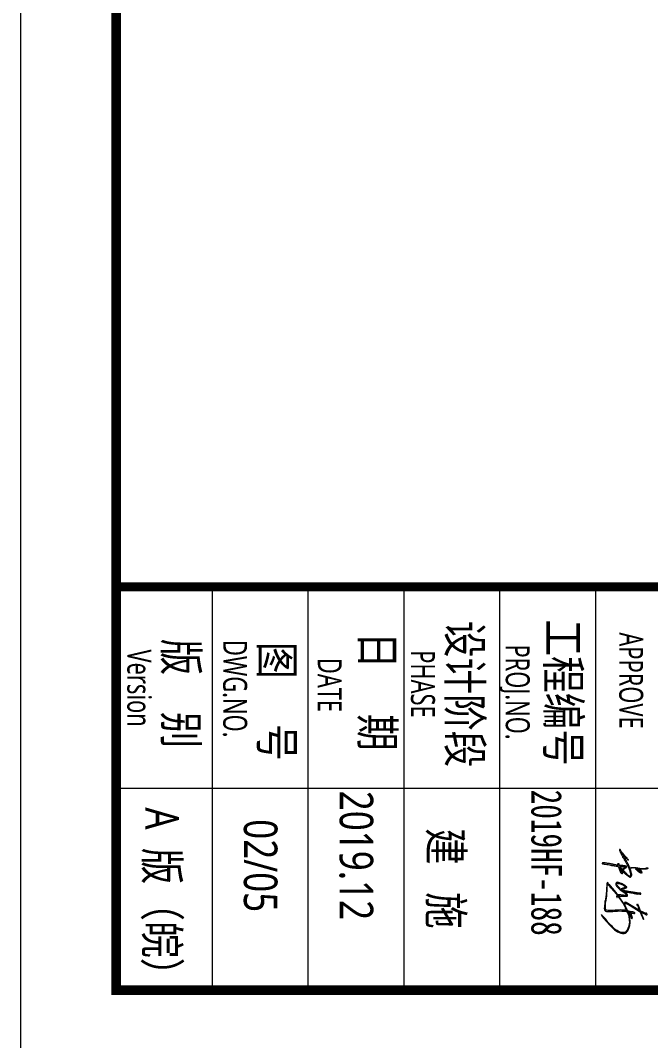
# Model space of a CAD drawing. Header units: inches. Extents: x -3733042 to -3643265, y 623859 to 997713.
# Drawn here: x -3732365 to -3722502, y 790525 to 806491 of the extents above; entities that cross this region are included whole.
import ezdxf
from ezdxf.enums import TextEntityAlignment as Align

# ---------------------------------------------------------------- set-up
doc = ezdxf.new("R2010")
doc.units = ezdxf.units.IN
doc.header["$LTSCALE"] = 1000
doc.header["$MEASUREMENT"] = 0
doc.linetypes.add('LENGSHUI', pattern=[22, 20, -1, 0, -1])
doc.layers.get('0').update_dxf_attribs({"lineweight": 18})
for name, color, linetype, lineweight in [('0-TK', 4, 'Continuous', 18), ('00签名', 7, 'LENGSHUI', 18), ('PUB_TITLE', 153, 'Continuous', 18), ('图签文字', 4, 'Continuous', 18)]:
    doc.layers.add(name, color=color, linetype=linetype, lineweight=lineweight)
doc.styles.add('-黑体', font='msyh.ttf', dxfattribs={"width": 0.7})
doc.styles.add('建筑图签-黑', font='simhei.ttf', dxfattribs={"width": 0.7})

msp = doc.modelspace()

# ---------------------------------------------------------------- hatches: boundary and pattern name
at = {"layer": '00签名', "linetype": 'Continuous'}
for points in [[(-3722873, 793371.2), (-3722870, 793373.6), (-3722868.8, 793381.3), (-3722870, 793384.9), (-3722874.8, 793386.1), (-3722881.4, 793390.9), (-3722886.8, 793393.9), (-3722891.6, 793401.7), (-3722895.2, 793406.5), (-3722900.6, 793413.1), (-3722906, 793417.9), (-3722909, 793421.5), (-3722913.8, 793427.5), (-3722917.3, 793431.7), (-3722924.5, 793440.1), (-3722922, 793438), (-3722928.7, 793444), (-3722933.4, 793450.7), (-3722938.1, 793456.1), (-3722942.2, 793458.8), (-3722945.5, 793463.5), (-3722951.6, 793468.9), (-3722954.3, 793472.3), (-3722957.7, 793477.7), (-3722961.7, 793484.4), (-3722965.7, 793495.9), (-3722968.4, 793502.6), (-3722971.1, 793506.7), (-3722975.2, 793511.4), (-3722977.8, 793513.4), (-3722981.9, 793514.7), (-3722986.6, 793514.7), (-3722990, 793508.7), (-3722986.6, 793498.6), (-3722981.2, 793491.8), (-3722978.5, 793481.7), (-3722974.5, 793464.9), (-3722968.4, 793459.5), (-3722963.7, 793450.7), (-3722960.3, 793441.3), (-3722954.3, 793428.5), (-3722948.2, 793417.7), (-3722942.2, 793396.2), (-3722933.4, 793387.4), (-3722923.3, 793374.6), (-3722913.9, 793353.8), (-3722907.8, 793345.7), (-3722901.1, 793334.9), (-3722890.3, 793315.4), (-3722885.6, 793304.6), (-3722876.2, 793287.1), (-3722866.1, 793267.5), (-3722860.7, 793256.8), (-3722856, 793249.4), (-3722852, 793241.3), (-3722843.9, 793225.8), (-3722835.8, 793204.9), (-3722829.1, 793180.7), (-3722825.1, 793169.9), (-3722821.7, 793157.1), (-3722820.3, 793149.7), (-3722817.6, 793140.2), (-3722816.3, 793131.5), (-3722816.3, 793120.7), (-3722816.3, 793105.9), (-3722817.6, 793098.5), (-3722824.4, 793097.1), (-3722832.5, 793099.8), (-3722840.5, 793103.9), (-3722848.6, 793109.3), (-3722857.4, 793116), (-3722862.7, 793120.7), (-3722868.8, 793126.8), (-3722874.2, 793134.2), (-3722880.2, 793139.6), (-3722889, 793149.7), (-3722892.4, 793153), (-3722898.4, 793158.4), (-3722902.5, 793162.5), (-3722907.2, 793167.9), (-3722914.6, 793176.6), (-3722921.3, 793182.7), (-3722929.4, 793188.7), (-3722926.8, 793198.8), (-3722923.1, 793202.2), (-3722919.5, 793206.5), (-3722913.5, 793212.1), (-3722906.2, 793219.4), (-3722901.2, 793225.7), (-3722895.2, 793231.7), (-3722888.3, 793230.4), (-3722880, 793231.7), (-3722879.6, 793239), (-3722879.6, 793247.3), (-3722881, 793253.6), (-3722887, 793256.6), (-3722890.3, 793257), (-3722897.9, 793258.6), (-3722907.2, 793260.3), (-3722911.8, 793261.3), (-3722917.2, 793261.9), (-3722923.1, 793261.9), (-3722929.4, 793261.9), (-3722935.7, 793263.3), (-3722943.7, 793263.9), (-3722949.4, 793263.6), (-3722955.3, 793263.6), (-3722961.3, 793263.9), (-3722969.9, 793265.6), (-3722976.9, 793266.6), (-3722994, 793267.3), (-3722996.9, 793269.1), (-3722996.9, 793273.3), (-3722996.9, 793281.6), (-3722995.1, 793286.4), (-3722995.1, 793288.8), (-3722999.3, 793290.6), (-3723004.1, 793290.6), (-3723009.5, 793289.4), (-3723014.8, 793288.8), (-3723018.4, 793284.6), (-3723019.6, 793278.6), (-3723020.2, 793275.1), (-3723016.6, 793267.9), (-3723035.6, 793271.9), (-3723043.2, 793274.3), (-3723050.7, 793274.3), (-3723059.6, 793278), (-3723070.9, 793279), (-3723077.5, 793279.9), (-3723087.3, 793283.2), (-3723093.5, 793285.1), (-3723101.9, 793286.5), (-3723111.4, 793286.8), (-3723120.9, 793289.8), (-3723131.6, 793291.5), (-3723145.8, 793294.5), (-3723153.5, 793297.5), (-3723164.2, 793298.1), (-3723174.2, 793298.1), (-3723184.9, 793299.8), (-3723192, 793302.2), (-3723199.7, 793303.4), (-3723212.2, 793304.6), (-3723226.4, 793306.4), (-3723233.5, 793307), (-3723243, 793307.5), (-3723251.9, 793308.1), (-3723255.5, 793308.1), (-3723256.6, 793304), (-3723257.8, 793299.8), (-3723257.8, 793296.9), (-3723257.2, 793291.5), (-3723253.1, 793289.2), (-3723250.1, 793290.3), (-3723244.2, 793290.3), (-3723235.9, 793289.2), (-3723227.6, 793286.8), (-3723218.1, 793288.6), (-3723208.6, 793286.2), (-3723186.7, 793283.2), (-3723176, 793283.2), (-3723165.9, 793279.7), (-3723146.4, 793276.7), (-3723132.2, 793270.8), (-3723124.4, 793269.6), (-3723116.1, 793267.2), (-3723106.1, 793266), (-3723097.2, 793264.8), (-3723082.4, 793263.1), (-3723071.1, 793261.9), (-3723063.4, 793261.9), (-3723038.5, 793256.5), (-3723026, 793255.9), (-3723017.1, 793253.6), (-3723013.6, 793251.2), (-3723007.7, 793245.9), (-3723005.3, 793239.3), (-3723000.5, 793225.1), (-3722996.4, 793215), (-3722989.3, 793197.2), (-3722983.4, 793182.4), (-3722977.4, 793171.1), (-3722972.1, 793158.1), (-3722966.8, 793149.2), (-3722961.4, 793145), (-3722953.7, 793138.5), (-3722949, 793138.5), (-3722942.4, 793142.6), (-3722937.7, 793148.6), (-3722935.3, 793151.5), (-3722933, 793159.8), (-3722933, 793164.6), (-3722933, 793169.3), (-3722935.3, 793177.6), (-3722940.7, 793183), (-3722943, 793184.8), (-3722944.8, 793185.9), (-3722947.8, 793181.8), (-3722949.6, 793177.6), (-3722951.3, 793174.1), (-3722951.3, 793167.6), (-3722949, 793164), (-3722949, 793162.2), (-3722950.2, 793160.4), (-3722951.9, 793159.8), (-3722954.9, 793165.8), (-3722956.7, 793168.7), (-3722958.5, 793172.3), (-3722961.4, 793178.8), (-3722965, 793185.9), (-3722966.2, 793189.5), (-3722968.5, 793195.4), (-3722970.9, 793200.8), (-3722972.7, 793205.5), (-3722978.6, 793213.2), (-3722982.2, 793218.6), (-3722984.5, 793222.1), (-3722986.9, 793226.9), (-3722989.3, 793231.6), (-3722990.5, 793235.2), (-3722992.2, 793239.3), (-3722989.7, 793237.5), (-3722986.6, 793233.2), (-3722982.9, 793228.9), (-3722981, 793226.4), (-3722972.5, 793214.3), (-3722967.8, 793209), (-3722963.6, 793202.7), (-3722958.8, 793196.9), (-3722952.5, 793189.6), (-3722947.8, 793187.5), (-3722940.5, 793193.8), (-3722937.3, 793198.5), (-3722933.6, 793204.3), (-3722930, 793210.6), (-3722924.2, 793216.4), (-3722919.5, 793221.1), (-3722914.2, 793226.4), (-3722909, 793232.1), (-3722905.3, 793235.8), (-3722899, 793241.1), (-3722899, 793243.2), (-3722905.3, 793243.2), (-3722912.1, 793244.2), (-3722920, 793245.3), (-3722925.2, 793246.3), (-3722934.2, 793246.8), (-3722943.1, 793246.8), (-3722950.4, 793247.4), (-3722959.4, 793248.9), (-3722966.2, 793249.5), (-3722973.5, 793251), (-3722977.7, 793252.1), (-3722979.8, 793252.6), (-3722984, 793250), (-3722986.7, 793249.5), (-3722988.8, 793250), (-3722981.4, 793245.3), (-3722969.9, 793235.3), (-3722964.6, 793230), (-3722963.6, 793221.1), (-3722954.6, 793209.5), (-3722949.9, 793205.9), (-3722945.7, 793201.7), (-3722941, 793198.5), (-3722938.9, 793196.9), (-3722948.3, 793185.9), (-3722930.5, 793168.6), (-3722902.5, 793132.9), (-3722892.9, 793127.7), (-3722885.4, 793123.3), (-3722875.8, 793116.6), (-3722865.3, 793106.9), (-3722854.2, 793096.5), (-3722843.8, 793091.3), (-3722834.9, 793086.8), (-3722828.2, 793085.3), (-3722815.5, 793083.8), (-3722809.6, 793086.1), (-3722805.9, 793092.8), (-3722800.7, 793103.2), (-3722798.4, 793106.2), (-3722796.9, 793113.6), (-3722796.9, 793129.2), (-3722798.4, 793139.6), (-3722800.7, 793147.1), (-3722808.1, 793167.2), (-3722809.6, 793176.1), (-3722812.6, 793190.2), (-3722816.3, 793199.2), (-3722820.7, 793213.3), (-3722825.9, 793230.4), (-3722828.9, 793237.1), (-3722832.6, 793243.1), (-3722838.6, 793253.5), (-3722844.5, 793267.6), (-3722846.8, 793273.6), (-3722849, 793281), (-3722851.2, 793287), (-3722857.9, 793295.9), (-3722863.1, 793304.8), (-3722867.6, 793312.3), (-3722872, 793320.4), (-3722877.2, 793329.4), (-3722881, 793338.3), (-3722891.4, 793351.7), (-3722894.3, 793358.4), (-3722897.3, 793365.8), (-3722904, 793382.9), (-3722912.2, 793391.9), (-3722915.9, 793398.6), (-3722920.4, 793405.3), (-3722922.6, 793409), (-3722928.5, 793419.4), (-3722932.3, 793427.6), (-3722938.2, 793436.5), (-3722944.2, 793444.7), (-3722947.1, 793450.6), (-3722953.1, 793460.3), (-3722957.5, 793467.8), (-3722933, 793435.8), (-3722918.9, 793420.1), (-3722913.7, 793413.4), (-3722907.7, 793405.3)], [(-3722859, 793362.2), (-3722855.9, 793362.2), (-3722852.9, 793362.4), (-3722850.7, 793359.6), (-3722849.1, 793356.1), (-3722849.1, 793353.5), (-3722851.9, 793350.4), (-3722854, 793349.5), (-3722856.9, 793349.5), (-3722859.9, 793350.9), (-3722860.9, 793354.6), (-3722860.9, 793357.2), (-3722862.5, 793360.5)], [(-3723271.7, 792483.2), (-3723239.9, 792441.8), (-3723142.2, 792331.8), (-3723066.9, 792260.7), (-3723041, 792242.8), (-3723021.9, 792228.7), (-3723005.6, 792220.3), (-3722968, 792206.2), (-3722941, 792201.2), (-3722915.8, 792200), (-3722901.2, 792204), (-3722878, 792221.1), (-3722866.5, 792231.5), (-3722860.1, 792242), (-3722853.1, 792253.9), (-3722845.6, 792266.4), (-3722840.2, 792281.3), (-3722837.7, 792293.8), (-3722832.7, 792310.2), (-3722829.2, 792324.1), (-3722826.2, 792346.5), (-3722824.2, 792363.9), (-3722824.2, 792392.3), (-3722827.7, 792430.1), (-3722829.2, 792457.5), (-3722834.2, 792466.5), (-3722837.2, 792482.9), (-3722846.6, 792503.8), (-3722849.1, 792517.2), (-3722834.2, 792495.8), (-3722821.8, 792469.4), (-3722811.3, 792460), (-3722807.8, 792453.5), (-3722804.4, 792441.1), (-3722799.9, 792434.1), (-3722795.4, 792432.1), (-3722788.9, 792439.6), (-3722784.5, 792446.5), (-3722788.9, 792462.5), (-3722792.9, 792470.9), (-3722797.9, 792476.4), (-3722800.4, 792487.9), (-3722801.9, 792500.8), (-3722801.9, 792519.2), (-3722797.3, 792523.9), (-3722788.5, 792518.2), (-3722773.5, 792517), (-3722762.2, 792513.8), (-3722754.7, 792513.2), (-3722749.7, 792519.5), (-3722747.8, 792524.5), (-3722754, 792529.5), (-3722764.1, 792534.6), (-3722771.6, 792537.1), (-3722781.6, 792538.3), (-3722796.1, 792540.2), (-3722804.9, 792540.2), (-3722814.9, 792540.8), (-3722823, 792543.3), (-3722831.8, 792546.5), (-3722840.6, 792548.4), (-3722849.4, 792550.9), (-3722863.2, 792554.6), (-3722872.6, 792554.6), (-3722881.4, 792557.8), (-3722891.4, 792560.9), (-3722904, 792564.7), (-3722949.9, 792566.6), (-3722975.8, 792568.9), (-3723000.6, 792567.8), (-3723024.2, 792567.8), (-3723055.8, 792564.4), (-3723081.7, 792563.3), (-3723101.9, 792561), (-3723127.9, 792561), (-3723166.2, 792562.1), (-3723186.4, 792564.4), (-3723201.1, 792565.6), (-3723205.6, 792572.2), (-3723209.5, 792580), (-3723210, 792589.5), (-3723210, 792608.9), (-3723209.5, 792627.8), (-3723209.5, 792650.1), (-3723206.1, 792674), (-3723203.4, 792695.6), (-3723187.8, 792784), (-3723187.8, 792807.1), (-3723186.4, 792833.1), (-3723183.6, 792867.4), (-3723182.2, 792901.8), (-3723180.1, 792938.2), (-3723175.9, 792960), (-3723174.5, 792974), (-3723151.4, 792952.9), (-3723133.2, 792927), (-3723109.4, 792903.9), (-3723090.5, 792880.7), (-3723026.8, 792804.2), (-3723003.3, 792767.5), (-3722959.7, 792708.2), (-3722923.2, 792652.4), (-3722915.5, 792639.3), (-3722905.7, 792623.7), (-3722900.9, 792603.2), (-3722888.7, 792576), (-3722879.5, 792564.8), (-3722875.6, 792558.9), (-3722873.5, 792554.6), (-3722862.7, 792554.6), (-3722849.8, 792532.6), (-3722839.9, 792520.1), (-3722825.3, 792495.5), (-3722816.6, 792481.3), (-3722811.5, 792475.3), (-3722808.9, 792471.4), (-3722808, 792478.7), (-3722810.6, 792486.5), (-3722811, 792495.1), (-3722808.5, 792511.9), (-3722808.5, 792521.4), (-3722817.9, 792525.3), (-3722830, 792527.4), (-3722838.6, 792530.5), (-3722848.1, 792534.3), (-3722852.8, 792537.4), (-3722863.6, 792561.9), (-3722867.5, 792568.8), (-3722870.9, 792577), (-3722875.2, 792585.6), (-3722882.1, 792601.2), (-3722889.5, 792615.4), (-3722895.1, 792626.6), (-3722898.9, 792638.3), (-3722902.4, 792646.9), (-3722903.3, 792658.1), (-3722901.5, 792667.6), (-3722898.9, 792676.2), (-3722896.4, 792676.6), (-3722876.1, 792667.6), (-3722805.9, 792626.8), (-3722682.4, 792552.9), (-3722675.8, 792545), (-3722672.4, 792538.3), (-3722666.2, 792533.9), (-3722659.9, 792520), (-3722652.2, 792498.8), (-3722631, 792454), (-3722624.3, 792438.1), (-3722618.1, 792428), (-3722611.3, 792421.7), (-3722606.5, 792426), (-3722607.5, 792429.4), (-3722610.8, 792432.8), (-3722615.2, 792438.6), (-3722619.5, 792453.5), (-3722625.3, 792464.1), (-3722631, 792475.2), (-3722634.9, 792486.2), (-3722639.7, 792501.2), (-3722642.6, 792509.4), (-3722646.4, 792520.9), (-3722649.3, 792530.6), (-3722650.8, 792536.3), (-3722651.3, 792540.2), (-3722617.1, 792519), (-3722597.8, 792510.3), (-3722584.8, 792503.6), (-3722581, 792498.3), (-3722571.9, 792494.9), (-3722562.2, 792494.9), (-3722557.7, 792498), (-3722559.2, 792518.3), (-3722565.8, 792517.4), (-3722570, 792515), (-3722574.3, 792514.1), (-3722579.5, 792515.5), (-3722583.8, 792517.4), (-3722588, 792518.8), (-3722631.1, 792539.6), (-3722641.9, 792546.3), (-3722653.8, 792551.5), (-3722660.4, 792555.2), (-3722691.1, 792640.4), (-3722695.9, 792648), (-3722697.8, 792652.8), (-3722706.3, 792656.1), (-3722712, 792660), (-3722715.3, 792656.4), (-3722717.7, 792653.4), (-3722719.3, 792648.7), (-3722717, 792645.4), (-3722711.7, 792646.4), (-3722707.7, 792644.1), (-3722673.8, 792561), (-3722883.4, 792685.7), (-3722895, 792689.2), (-3722900.2, 792688.5), (-3722904.3, 792688.5), (-3722908, 792688.1), (-3722910.6, 792684), (-3722912.8, 792678.8), (-3722913.5, 792672.1), (-3722914.3, 792663.6), (-3722914.6, 792658.8), (-3722916.9, 792657.7), (-3722936.7, 792691.3), (-3722971.2, 792745.5), (-3723043.3, 792844.8), (-3723091.2, 792904.7), (-3723135.5, 792954.5), (-3723142.1, 792963.7), (-3723151.3, 792970.4), (-3723158.9, 792977.9), (-3723167.2, 792990.4), (-3723173.1, 792997.1), (-3723179.7, 792994.6), (-3723183.9, 792992.1), (-3723185.6, 792981.2), (-3723188.1, 792952.8), (-3723190.6, 792909.3), (-3723192.3, 792872.5), (-3723194.8, 792848.3), (-3723196.5, 792829.9), (-3723199, 792806.5), (-3723200.6, 792783.1), (-3723204, 792770.5), (-3723208.2, 792751.3), (-3723209.8, 792728.7), (-3723215.7, 792701.9), (-3723219, 792666), (-3723224, 792637.6), (-3723225.7, 792608.3), (-3723229, 792590.7), (-3723224, 792572.3), (-3723214.8, 792556.4), (-3723205.6, 792551.4), (-3723190.6, 792547.2), (-3723173.9, 792547.2), (-3723140.5, 792546.4), (-3723112.1, 792546.4), (-3723095.3, 792547.2), (-3723073.6, 792550.6), (-3723053.6, 792551.4), (-3723032.7, 792551.4), (-3723020.1, 792551.4), (-3722982.5, 792554.8), (-3722949.9, 792552.3), (-3722902.3, 792550.6), (-3722884.8, 792545.6), (-3722871.4, 792543.1), (-3722858, 792520.5), (-3722849.7, 792488.7), (-3722843.8, 792469.5), (-3722840.5, 792449.4), (-3722838.8, 792430.2), (-3722835.5, 792402.6), (-3722834.6, 792377.5), (-3722836.3, 792354.1), (-3722841.3, 792325.6), (-3722843, 792312.3), (-3722851.3, 792295.5), (-3722857.2, 792277.1), (-3722864.7, 792264.6), (-3722878.1, 792241.2), (-3722891.4, 792228.7), (-3722899.8, 792220.3), (-3722909.8, 792217.8), (-3722924, 792215.3), (-3722939.9, 792215.3), (-3722949.9, 792215.3), (-3722965, 792217.8), (-3722978.4, 792222), (-3722992.6, 792227), (-3723011.8, 792236.2), (-3723026, 792247), (-3723061.1, 792271.2), (-3723094.1, 792299.7), (-3723106.1, 792313.3), (-3723119.6, 792323.8), (-3723142.1, 792349.3), (-3723154.1, 792362.8), (-3723166.2, 792373.3), (-3723184.2, 792392.8), (-3723202.2, 792424.4), (-3723256.2, 792478.4), (-3723271.7, 792500.8)], [(-3722652.3, 792830.5), (-3722655.3, 792833), (-3722659.8, 792833), (-3722665.4, 792832), (-3722669.9, 792831.5), (-3722675.9, 792831.5), (-3722680.4, 792831.5), (-3722686, 792831.5), (-3722694, 792832), (-3722702.6, 792833.5), (-3722708.6, 792834.5), (-3722713.1, 792835), (-3722719.1, 792836.5), (-3722725.2, 792837.5), (-3722734.2, 792839.6), (-3722741.8, 792841.6), (-3722748.3, 792843.1), (-3722755.3, 792844.1), (-3722762.9, 792844.1), (-3722769.4, 792844.1), (-3722775.9, 792845.6), (-3722783, 792847.1), (-3722791, 792848.6), (-3722795.5, 792849.1), (-3722801, 792850.1), (-3722809.1, 792851.1), (-3722815.6, 792853.6), (-3722820.6, 792854.1), (-3722827.2, 792854.6), (-3722832.7, 792855.6), (-3722846.8, 792858.6), (-3722854.9, 792860.4), (-3722861.2, 792860.4), (-3722869.4, 792861.3), (-3722879.3, 792863.1), (-3722890.1, 792864.9), (-3722901, 792870.3), (-3722912.7, 792870.3), (-3722922.6, 792871.2), (-3722932.5, 792873.9), (-3722942.5, 792878.4), (-3722948.8, 792878.4), (-3722953.3, 792882.1), (-3722946.1, 792885.7), (-3722938.9, 792889.3), (-3722928.9, 792893.8), (-3722917.2, 792900.1), (-3722907.3, 792903.7), (-3722894.6, 792910.1), (-3722882, 792918.2), (-3722875.7, 792921.8), (-3722873.9, 792924.5), (-3722876.6, 792929.9), (-3722882, 792936.2), (-3722888.3, 792943.5), (-3722898.2, 792950.7), (-3722908.2, 792957), (-3722916.3, 792961.5), (-3722927.1, 792967.8), (-3722934.3, 792972.4), (-3722944.3, 792976.9), (-3722956.9, 792982.3), (-3722967.7, 792985.9), (-3722978.6, 792990.4), (-3722988.5, 792994.9), (-3722994.8, 792995.8), (-3723003.8, 792999.4), (-3723011, 793001.3), (-3723017.4, 793001.3), (-3723027.3, 793004), (-3723036.3, 793000.4), (-3723040.8, 792990.4), (-3723046.2, 792986.8), (-3723047.1, 792976.9), (-3723047.1, 792968.7), (-3723046.2, 792961.5), (-3723043.5, 792952.5), (-3723034.5, 792939.9), (-3723022.8, 792929.9), (-3723002.9, 792909.2), (-3722981.3, 792891.1), (-3722969.5, 792878.4), (-3722944.3, 792859.5), (-3722930.7, 792853.2), (-3722919.9, 792845.9), (-3722900, 792831.5), (-3722887.4, 792817.9), (-3722878.4, 792808.9), (-3722874.8, 792797.2), (-3722879.3, 792796.3), (-3722890.1, 792796.3), (-3722901.9, 792796.3), (-3722915.4, 792798.1), (-3722928, 792799), (-3722940.7, 792800.8), (-3722955.1, 792801.7), (-3722966.8, 792804.4), (-3722975.8, 792804.4), (-3722987.6, 792804.4), (-3723002.9, 792805.3), (-3723012.8, 792805.3), (-3723017.4, 792805.3), (-3723021, 792804.4), (-3723027.3, 792797.2), (-3723030.9, 792792.7), (-3723033.6, 792784.5), (-3723035.4, 792778.2), (-3723035.4, 792776.4), (-3723035.4, 792774.6), (-3723031.8, 792778.2), (-3723031.8, 792774.6), (-3723031.8, 792768.3), (-3723030.9, 792764.7), (-3723024.6, 792764.7), (-3723024.6, 792771), (-3723024.6, 792776.4), (-3723021.9, 792782.7), (-3723012.8, 792786.3), (-3723005.6, 792788.2), (-3722998.4, 792788.2), (-3722989.4, 792788.2), (-3722981.3, 792787.2), (-3722965.9, 792787.2), (-3722956, 792787.2), (-3722948.8, 792787.2), (-3722924.4, 792784.5), (-3722913.6, 792784.5), (-3722889.2, 792783.6), (-3722881.1, 792783.6), (-3722868.5, 792786.3), (-3722863.1, 792788.2), (-3722862.1, 792792.7), (-3722862.1, 792796.3), (-3722862.1, 792802.6), (-3722863.1, 792808), (-3722866.7, 792813.4), (-3722870.3, 792817), (-3722872.1, 792819.8), (-3722880.2, 792827.9), (-3722883.8, 792830.6), (-3722886.5, 792832.4), (-3722893.7, 792837.8), (-3722901, 792844.1), (-3722902.8, 792844.1), (-3722909.1, 792848.7), (-3722915.4, 792853.2), (-3722919.9, 792856.8), (-3722923.5, 792859.5), (-3722928.9, 792864), (-3722934.3, 792867.6), (-3722944.3, 792870.3), (-3722950.6, 792873.9), (-3722961.4, 792882.1), (-3722966.8, 792888.4), (-3722971.3, 792894.7), (-3722976.8, 792901), (-3722984.9, 792911), (-3722990.3, 792915.5), (-3722999.3, 792925.4), (-3723013.7, 792941.7), (-3723021.9, 792949.8), (-3723025.5, 792957), (-3723030.9, 792966), (-3723033.6, 792970.6), (-3723034.5, 792976), (-3723034.5, 792979.6), (-3723029.1, 792982.3), (-3723025.5, 792985.9), (-3723021.9, 792987.7), (-3723018.3, 792988.6), (-3723012.8, 792987.7), (-3723011.9, 792984.1), (-3723002, 792985), (-3722995.7, 792985.9), (-3722989.4, 792985), (-3722983.1, 792981.4), (-3722977.7, 792978.7), (-3722968.6, 792976), (-3722960.5, 792971.5), (-3722954.2, 792968.7), (-3722947.9, 792966.9), (-3722938.9, 792961.5), (-3722928.9, 792957), (-3722921.7, 792952.5), (-3722920.8, 792948), (-3722910, 792945.3), (-3722901.9, 792941.7), (-3722896.4, 792935.3), (-3722891, 792926.3), (-3722891.9, 792921.8), (-3722896.4, 792920), (-3722903.7, 792920), (-3722910, 792919.1), (-3722917.2, 792916.4), (-3722922.6, 792912.8), (-3722927.1, 792909.2), (-3722934.3, 792909.2), (-3722940.7, 792907.3), (-3722944.3, 792904.6), (-3722948.8, 792902.8), (-3722955.1, 792900.1), (-3722962.3, 792899.2), (-3722963.2, 792894.7), (-3722963.2, 792892), (-3722964.7, 792886.4), (-3722961.4, 792882.1), (-3722951.3, 792874.7), (-3722944.3, 792870.3), (-3722940.5, 792869.3), (-3722934.3, 792868.1), (-3722928.9, 792864), (-3722923.5, 792859.5), (-3722918, 792862.8), (-3722912.3, 792860.7), (-3722910.9, 792860), (-3722896.9, 792856), (-3722890.7, 792853.2), (-3722884, 792852.6), (-3722877, 792850.6), (-3722871.6, 792850.1), (-3722862.1, 792848.6), (-3722852.7, 792846.1), (-3722846.8, 792845.9), (-3722837.5, 792843.7), (-3722831.9, 792841.6), (-3722822.2, 792841), (-3722808.9, 792840.1), (-3722795.5, 792837.6), (-3722787.6, 792835.2), (-3722777.1, 792831.1), (-3722760.7, 792828.1), (-3722746.2, 792827.4), (-3722737.5, 792826.8), (-3722730.6, 792823.7), (-3722718, 792821.8), (-3722704.9, 792818.7), (-3722684.8, 792819.3), (-3722670.4, 792817.4), (-3722658.5, 792817.4), (-3722652.9, 792817.4)]]:
    msp.add_hatch(color=256, dxfattribs=at).paths.add_polyline_path(points, flags=0)
h = msp.add_hatch(color=256, dxfattribs=at)
edge = h.paths.add_edge_path(flags=0)
edge.add_arc((-3722797.9, 793224.2), 12.6, 72.8312, 154.10055, ccw=False)
edge.add_line((-3722794.2, 793236.2), (-3722768.7, 793236.2))
edge.add_line((-3722768.7, 793236.2), (-3722751.9, 793235.9))
edge.add_line((-3722751.9, 793235.9), (-3722729.1, 793235.9))
edge.add_line((-3722729.1, 793235.9), (-3722671.6, 793226.1))
edge.add_line((-3722671.6, 793226.1), (-3722625.1, 793216.9))
edge.add_line((-3722625.1, 793216.9), (-3722569.7, 793216))
edge.add_line((-3722569.7, 793216), (-3722566.6, 793219.1))
edge.add_line((-3722566.6, 793219.1), (-3722572.9, 793221.5))
edge.add_line((-3722572.9, 793221.5), (-3722572.1, 793227))
edge.add_line((-3722572.1, 793227), (-3722546, 793226.2))
edge.add_arc((-3722557.2, 793222.9), 11.7, -85.46577, 16.73752, ccw=False)
edge.add_line((-3722556.3, 793211.2), (-3722571.3, 793208.9))
edge.add_line((-3722571.3, 793208.9), (-3722631.3, 793209.6))
edge.add_line((-3722631.3, 793209.6), (-3722644, 793209.6))
edge.add_line((-3722644, 793209.6), (-3722670.8, 793216))
edge.add_line((-3722670.8, 793216), (-3722700.8, 793223.1))
edge.add_line((-3722700.8, 793223.1), (-3722702.7, 793223.2))
edge.add_line((-3722702.7, 793223.2), (-3722703.3, 793216.5))
edge.add_line((-3722703.3, 793216.5), (-3722688.2, 793210.6))
edge.add_line((-3722688.2, 793210.6), (-3722674.7, 793205.5))
edge.add_line((-3722674.7, 793205.5), (-3722665.4, 793198.2))
edge.add_line((-3722665.4, 793198.2), (-3722646.9, 793173.4))
edge.add_line((-3722646.9, 793173.4), (-3722638.3, 793149))
edge.add_line((-3722638.3, 793149), (-3722642.6, 793140.4))
edge.add_line((-3722642.6, 793140.4), (-3722667, 793149.3))
edge.add_line((-3722667, 793149.3), (-3722692.2, 793168.7))
edge.add_line((-3722692.2, 793168.7), (-3722718.5, 793193.5))
edge.add_line((-3722718.5, 793193.5), (-3722739, 793210.2))
edge.add_arc((-3722730.9, 793208.5), 8.36, 82.35772, 168.29772, ccw=False)
edge.add_line((-3722729.7, 793216.8), (-3722694.9, 793184.6))
edge.add_line((-3722694.9, 793184.6), (-3722683.6, 793177.6))
edge.add_line((-3722683.6, 793177.6), (-3722675.5, 793173))
edge.add_line((-3722675.5, 793173), (-3722668.9, 793169.9))
edge.add_line((-3722668.9, 793169.9), (-3722662.7, 793164.8))
edge.add_line((-3722662.7, 793164.8), (-3722658.1, 793158.6))
edge.add_line((-3722658.1, 793158.6), (-3722656.1, 793153.5))
edge.add_line((-3722656.1, 793153.5), (-3722654.3, 793154.1))
edge.add_line((-3722654.3, 793154.1), (-3722653, 793155.5))
edge.add_line((-3722653, 793155.5), (-3722652.3, 793158.1))
edge.add_line((-3722652.3, 793158.1), (-3722652.6, 793161))
edge.add_line((-3722652.6, 793161), (-3722654.7, 793164.4))
edge.add_line((-3722654.7, 793164.4), (-3722656.8, 793165.2))
edge.add_line((-3722656.8, 793165.2), (-3722659.3, 793167.1))
edge.add_line((-3722659.3, 793167.1), (-3722659.5, 793169.9))
edge.add_line((-3722659.5, 793169.9), (-3722659.5, 793174.5))
edge.add_line((-3722659.5, 793174.5), (-3722660, 793175.8))
edge.add_line((-3722660, 793175.8), (-3722661.9, 793175.8))
edge.add_line((-3722661.9, 793175.8), (-3722663.7, 793175.6))
edge.add_line((-3722663.7, 793175.6), (-3722665.4, 793176.6))
edge.add_line((-3722665.4, 793176.6), (-3722665.4, 793179))
edge.add_line((-3722665.4, 793179), (-3722665.2, 793181.3))
edge.add_line((-3722665.2, 793181.3), (-3722666.7, 793183))
edge.add_line((-3722666.7, 793183), (-3722670.1, 793185.1))
edge.add_line((-3722670.1, 793185.1), (-3722670.9, 793186.1))
edge.add_line((-3722670.9, 793186.1), (-3722672.2, 793187.6))
edge.add_line((-3722672.2, 793187.6), (-3722675.2, 793189.5))
edge.add_line((-3722675.2, 793189.5), (-3722677, 793191.6))
edge.add_line((-3722677, 793191.6), (-3722679, 793193.5))
edge.add_line((-3722679, 793193.5), (-3722680.8, 793195))
edge.add_line((-3722680.8, 793195), (-3722683.6, 793198.8))
edge.add_line((-3722683.6, 793198.8), (-3722685.5, 793200.3))
edge.add_line((-3722685.5, 793200.3), (-3722690.1, 793202.8))
edge.add_line((-3722690.1, 793202.8), (-3722691.6, 793203.7))
edge.add_line((-3722691.6, 793203.7), (-3722696.3, 793206))
edge.add_line((-3722696.3, 793206), (-3722702, 793207.7))
edge.add_line((-3722702, 793207.7), (-3722704.9, 793208.7))
edge.add_line((-3722704.9, 793208.7), (-3722707.9, 793209.1))
edge.add_line((-3722707.9, 793209.1), (-3722709.3, 793209.8))
edge.add_line((-3722709.3, 793209.8), (-3722709.6, 793226.4))
edge.add_line((-3722709.6, 793226.4), (-3722717, 793225.4))
edge.add_line((-3722717, 793225.4), (-3722723.2, 793225.9))
edge.add_line((-3722723.2, 793225.9), (-3722730.2, 793226.5))
edge.add_line((-3722730.2, 793226.5), (-3722734, 793226.2))
edge.add_line((-3722734, 793226.2), (-3722738, 793228.1))
edge.add_line((-3722738, 793228.1), (-3722740.7, 793228.9))
edge.add_line((-3722740.7, 793228.9), (-3722746.1, 793227.6))
edge.add_line((-3722746.1, 793227.6), (-3722749.3, 793227.3))
edge.add_line((-3722749.3, 793227.3), (-3722752.5, 793226.8))
edge.add_line((-3722752.5, 793226.8), (-3722755.2, 793226.2))
edge.add_line((-3722755.2, 793226.2), (-3722760.1, 793225.4))
edge.add_line((-3722760.1, 793225.4), (-3722764.6, 793226.2))
edge.add_line((-3722764.6, 793226.2), (-3722767.3, 793227))
edge.add_line((-3722767.3, 793227), (-3722770.8, 793228.9))
edge.add_line((-3722770.8, 793228.9), (-3722775.4, 793228.9))
edge.add_line((-3722775.4, 793228.9), (-3722779.4, 793228.9))
edge.add_line((-3722779.4, 793228.9), (-3722784.3, 793228.1))
edge.add_line((-3722784.3, 793228.1), (-3722790.2, 793227.6))
edge.add_line((-3722790.2, 793227.6), (-3722796.1, 793225.9))
edge.add_line((-3722796.1, 793225.9), (-3722802, 793225.7))
edge.add_line((-3722802, 793225.7), (-3722806.9, 793224.3))
edge.add_line((-3722806.9, 793224.3), (-3722809, 793225.9))
edge.add_line((-3722809, 793225.9), (-3722809.2, 793229.7))

# ---------------------------------------------------------------- linework, layer by layer
at = {"layer": '0-TK'}
msp.add_lwpolyline([(-3730864.6, 797626.8, 144, 144, 0), (-3670864.6, 797626.8, 144, 144, 0)], format="xyseb", dxfattribs=at)
at = {"layer": '00签名', "linetype": 'Continuous'}
for points in [[(-3722873, 793371.2), (-3722870, 793373.6), (-3722868.8, 793381.3), (-3722870, 793384.9), (-3722874.8, 793386.1), (-3722881.4, 793390.9), (-3722886.8, 793393.9), (-3722891.6, 793401.7), (-3722895.2, 793406.5), (-3722900.6, 793413.1), (-3722906, 793417.9), (-3722909, 793421.5), (-3722913.8, 793427.5), (-3722917.3, 793431.7), (-3722924.5, 793440.1), (-3722922, 793438), (-3722928.7, 793444), (-3722933.4, 793450.7), (-3722938.1, 793456.1), (-3722942.2, 793458.8), (-3722945.5, 793463.5), (-3722951.6, 793468.9), (-3722954.3, 793472.3), (-3722957.7, 793477.7), (-3722961.7, 793484.4), (-3722965.7, 793495.9), (-3722968.4, 793502.6), (-3722971.1, 793506.7), (-3722975.2, 793511.4), (-3722977.8, 793513.4), (-3722981.9, 793514.7), (-3722986.6, 793514.7), (-3722990, 793508.7), (-3722986.6, 793498.6), (-3722981.2, 793491.8), (-3722978.5, 793481.7), (-3722974.5, 793464.9), (-3722968.4, 793459.5), (-3722963.7, 793450.7), (-3722960.3, 793441.3), (-3722954.3, 793428.5), (-3722948.2, 793417.7), (-3722942.2, 793396.2), (-3722933.4, 793387.4), (-3722923.3, 793374.6), (-3722913.9, 793353.8), (-3722907.8, 793345.7), (-3722901.1, 793334.9), (-3722890.3, 793315.4), (-3722885.6, 793304.6), (-3722876.2, 793287.1), (-3722866.1, 793267.5), (-3722860.7, 793256.8), (-3722856, 793249.4), (-3722852, 793241.3), (-3722843.9, 793225.8), (-3722835.8, 793204.9), (-3722829.1, 793180.7), (-3722825.1, 793169.9), (-3722821.7, 793157.1), (-3722820.3, 793149.7), (-3722817.6, 793140.2), (-3722816.3, 793131.5), (-3722816.3, 793120.7), (-3722816.3, 793105.9), (-3722817.6, 793098.5), (-3722824.4, 793097.1), (-3722832.5, 793099.8), (-3722840.5, 793103.9), (-3722848.6, 793109.3), (-3722857.4, 793116), (-3722862.7, 793120.7), (-3722868.8, 793126.8), (-3722874.2, 793134.2), (-3722880.2, 793139.6), (-3722889, 793149.7), (-3722892.4, 793153), (-3722898.4, 793158.4), (-3722902.5, 793162.5), (-3722907.2, 793167.9), (-3722914.6, 793176.6), (-3722921.3, 793182.7), (-3722929.4, 793188.7), (-3722926.8, 793198.8), (-3722923.1, 793202.2), (-3722919.5, 793206.5), (-3722913.5, 793212.1), (-3722906.2, 793219.4), (-3722901.2, 793225.7), (-3722895.2, 793231.7), (-3722888.3, 793230.4), (-3722880, 793231.7), (-3722879.6, 793239), (-3722879.6, 793247.3), (-3722881, 793253.6), (-3722887, 793256.6), (-3722890.3, 793257), (-3722897.9, 793258.6), (-3722907.2, 793260.3), (-3722911.8, 793261.3), (-3722917.2, 793261.9), (-3722923.1, 793261.9), (-3722929.4, 793261.9), (-3722935.7, 793263.3), (-3722943.7, 793263.9), (-3722949.4, 793263.6), (-3722955.3, 793263.6), (-3722961.3, 793263.9), (-3722969.9, 793265.6), (-3722976.9, 793266.6), (-3722994, 793267.3), (-3722996.9, 793269.1), (-3722996.9, 793273.3), (-3722996.9, 793281.6), (-3722995.1, 793286.4), (-3722995.1, 793288.8), (-3722999.3, 793290.6), (-3723004.1, 793290.6), (-3723009.5, 793289.4), (-3723014.8, 793288.8), (-3723018.4, 793284.6), (-3723019.6, 793278.6), (-3723020.2, 793275.1), (-3723016.6, 793267.9), (-3723035.6, 793271.9), (-3723043.2, 793274.3), (-3723050.7, 793274.3), (-3723059.6, 793278), (-3723070.9, 793279), (-3723077.5, 793279.9), (-3723087.3, 793283.2), (-3723093.5, 793285.1), (-3723101.9, 793286.5), (-3723111.4, 793286.8), (-3723120.9, 793289.8), (-3723131.6, 793291.5), (-3723145.8, 793294.5), (-3723153.5, 793297.5), (-3723164.2, 793298.1), (-3723174.2, 793298.1), (-3723184.9, 793299.8), (-3723192, 793302.2), (-3723199.7, 793303.4), (-3723212.2, 793304.6), (-3723226.4, 793306.4), (-3723233.5, 793307), (-3723243, 793307.5), (-3723251.9, 793308.1), (-3723255.5, 793308.1), (-3723256.6, 793304), (-3723257.8, 793299.8), (-3723257.8, 793296.9), (-3723257.2, 793291.5), (-3723253.1, 793289.2), (-3723250.1, 793290.3), (-3723244.2, 793290.3), (-3723235.9, 793289.2), (-3723227.6, 793286.8), (-3723218.1, 793288.6), (-3723208.6, 793286.2), (-3723186.7, 793283.2), (-3723176, 793283.2), (-3723165.9, 793279.7), (-3723146.4, 793276.7), (-3723132.2, 793270.8), (-3723124.4, 793269.6), (-3723116.1, 793267.2), (-3723106.1, 793266), (-3723097.2, 793264.8), (-3723082.4, 793263.1), (-3723071.1, 793261.9), (-3723063.4, 793261.9), (-3723038.5, 793256.5), (-3723026, 793255.9), (-3723017.1, 793253.6), (-3723013.6, 793251.2), (-3723007.7, 793245.9), (-3723005.3, 793239.3), (-3723000.5, 793225.1), (-3722996.4, 793215), (-3722989.3, 793197.2), (-3722983.4, 793182.4), (-3722977.4, 793171.1), (-3722972.1, 793158.1), (-3722966.8, 793149.2), (-3722961.4, 793145), (-3722953.7, 793138.5), (-3722949, 793138.5), (-3722942.4, 793142.6), (-3722937.7, 793148.6), (-3722935.3, 793151.5), (-3722933, 793159.8), (-3722933, 793164.6), (-3722933, 793169.3), (-3722935.3, 793177.6), (-3722940.7, 793183), (-3722943, 793184.8), (-3722944.8, 793185.9), (-3722947.8, 793181.8), (-3722949.6, 793177.6), (-3722951.3, 793174.1), (-3722951.3, 793167.6), (-3722949, 793164), (-3722949, 793162.2), (-3722950.2, 793160.4), (-3722951.9, 793159.8), (-3722954.9, 793165.8), (-3722956.7, 793168.7), (-3722958.5, 793172.3), (-3722961.4, 793178.8), (-3722965, 793185.9), (-3722966.2, 793189.5), (-3722968.5, 793195.4), (-3722970.9, 793200.8), (-3722972.7, 793205.5), (-3722978.6, 793213.2), (-3722982.2, 793218.6), (-3722984.5, 793222.1), (-3722986.9, 793226.9), (-3722989.3, 793231.6), (-3722990.5, 793235.2), (-3722992.2, 793239.3), (-3722989.7, 793237.5), (-3722986.6, 793233.2), (-3722982.9, 793228.9), (-3722981, 793226.4), (-3722972.5, 793214.3), (-3722967.8, 793209), (-3722963.6, 793202.7), (-3722958.8, 793196.9), (-3722952.5, 793189.6), (-3722947.8, 793187.5), (-3722940.5, 793193.8), (-3722937.3, 793198.5), (-3722933.6, 793204.3), (-3722930, 793210.6), (-3722924.2, 793216.4), (-3722919.5, 793221.1), (-3722914.2, 793226.4), (-3722909, 793232.1), (-3722905.3, 793235.8), (-3722899, 793241.1), (-3722899, 793243.2), (-3722905.3, 793243.2), (-3722912.1, 793244.2), (-3722920, 793245.3), (-3722925.2, 793246.3), (-3722934.2, 793246.8), (-3722943.1, 793246.8), (-3722950.4, 793247.4), (-3722959.4, 793248.9), (-3722966.2, 793249.5), (-3722973.5, 793251), (-3722977.7, 793252.1), (-3722979.8, 793252.6), (-3722984, 793250), (-3722986.7, 793249.5), (-3722988.8, 793250), (-3722981.4, 793245.3), (-3722969.9, 793235.3), (-3722964.6, 793230), (-3722963.6, 793221.1), (-3722954.6, 793209.5), (-3722949.9, 793205.9), (-3722945.7, 793201.7), (-3722941, 793198.5), (-3722938.9, 793196.9), (-3722948.3, 793185.9), (-3722930.5, 793168.6), (-3722902.5, 793132.9), (-3722892.9, 793127.7), (-3722885.4, 793123.3), (-3722875.8, 793116.6), (-3722865.3, 793106.9), (-3722854.2, 793096.5), (-3722843.8, 793091.3), (-3722834.9, 793086.8), (-3722828.2, 793085.3), (-3722815.5, 793083.8), (-3722809.6, 793086.1), (-3722805.9, 793092.8), (-3722800.7, 793103.2), (-3722798.4, 793106.2), (-3722796.9, 793113.6), (-3722796.9, 793129.2), (-3722798.4, 793139.6), (-3722800.7, 793147.1), (-3722808.1, 793167.2), (-3722809.6, 793176.1), (-3722812.6, 793190.2), (-3722816.3, 793199.2), (-3722820.7, 793213.3), (-3722825.9, 793230.4), (-3722828.9, 793237.1), (-3722832.6, 793243.1), (-3722838.6, 793253.5), (-3722844.5, 793267.6), (-3722846.8, 793273.6), (-3722849, 793281), (-3722851.2, 793287), (-3722857.9, 793295.9), (-3722863.1, 793304.8), (-3722867.6, 793312.3), (-3722872, 793320.4), (-3722877.2, 793329.4), (-3722881, 793338.3), (-3722891.4, 793351.7), (-3722894.3, 793358.4), (-3722897.3, 793365.8), (-3722904, 793382.9), (-3722912.2, 793391.9), (-3722915.9, 793398.6), (-3722920.4, 793405.3), (-3722922.6, 793409), (-3722928.5, 793419.4), (-3722932.3, 793427.6), (-3722938.2, 793436.5), (-3722944.2, 793444.7), (-3722947.1, 793450.6), (-3722953.1, 793460.3), (-3722957.5, 793467.8), (-3722933, 793435.8), (-3722918.9, 793420.1), (-3722913.7, 793413.4), (-3722907.7, 793405.3)], [(-3722859, 793362.2), (-3722855.9, 793362.2), (-3722852.9, 793362.4), (-3722850.7, 793359.6), (-3722849.1, 793356.1), (-3722849.1, 793353.5), (-3722851.9, 793350.4), (-3722854, 793349.5), (-3722856.9, 793349.5), (-3722859.9, 793350.9), (-3722860.9, 793354.6), (-3722860.9, 793357.2), (-3722862.5, 793360.5)], [(-3722652.3, 792830.5), (-3722655.3, 792833), (-3722659.8, 792833), (-3722665.4, 792832), (-3722669.9, 792831.5), (-3722675.9, 792831.5), (-3722680.4, 792831.5), (-3722686, 792831.5), (-3722694, 792832), (-3722702.6, 792833.5), (-3722708.6, 792834.5), (-3722713.1, 792835), (-3722719.1, 792836.5), (-3722725.2, 792837.5), (-3722734.2, 792839.6), (-3722741.8, 792841.6), (-3722748.3, 792843.1), (-3722755.3, 792844.1), (-3722762.9, 792844.1), (-3722769.4, 792844.1), (-3722775.9, 792845.6), (-3722783, 792847.1), (-3722791, 792848.6), (-3722795.5, 792849.1), (-3722801, 792850.1), (-3722809.1, 792851.1), (-3722815.6, 792853.6), (-3722820.6, 792854.1), (-3722827.2, 792854.6), (-3722832.7, 792855.6), (-3722846.8, 792858.6), (-3722854.9, 792860.4), (-3722861.2, 792860.4), (-3722869.4, 792861.3), (-3722879.3, 792863.1), (-3722890.1, 792864.9), (-3722901, 792870.3), (-3722912.7, 792870.3), (-3722922.6, 792871.2), (-3722932.5, 792873.9), (-3722942.5, 792878.4), (-3722948.8, 792878.4), (-3722953.3, 792882.1), (-3722946.1, 792885.7), (-3722938.9, 792889.3), (-3722928.9, 792893.8), (-3722917.2, 792900.1), (-3722907.3, 792903.7), (-3722894.6, 792910.1), (-3722882, 792918.2), (-3722875.7, 792921.8), (-3722873.9, 792924.5), (-3722876.6, 792929.9), (-3722882, 792936.2), (-3722888.3, 792943.5), (-3722898.2, 792950.7), (-3722908.2, 792957), (-3722916.3, 792961.5), (-3722927.1, 792967.8), (-3722934.3, 792972.4), (-3722944.3, 792976.9), (-3722956.9, 792982.3), (-3722967.7, 792985.9), (-3722978.6, 792990.4), (-3722988.5, 792994.9), (-3722994.8, 792995.8), (-3723003.8, 792999.4), (-3723011, 793001.3), (-3723017.4, 793001.3), (-3723027.3, 793004), (-3723036.3, 793000.4), (-3723040.8, 792990.4), (-3723046.2, 792986.8), (-3723047.1, 792976.9), (-3723047.1, 792968.7), (-3723046.2, 792961.5), (-3723043.5, 792952.5), (-3723034.5, 792939.9), (-3723022.8, 792929.9), (-3723002.9, 792909.2), (-3722981.3, 792891.1), (-3722969.5, 792878.4), (-3722944.3, 792859.5), (-3722930.7, 792853.2), (-3722919.9, 792845.9), (-3722900, 792831.5), (-3722887.4, 792817.9), (-3722878.4, 792808.9), (-3722874.8, 792797.2), (-3722879.3, 792796.3), (-3722890.1, 792796.3), (-3722901.9, 792796.3), (-3722915.4, 792798.1), (-3722928, 792799), (-3722940.7, 792800.8), (-3722955.1, 792801.7), (-3722966.8, 792804.4), (-3722975.8, 792804.4), (-3722987.6, 792804.4), (-3723002.9, 792805.3), (-3723012.8, 792805.3), (-3723017.4, 792805.3), (-3723021, 792804.4), (-3723027.3, 792797.2), (-3723030.9, 792792.7), (-3723033.6, 792784.5), (-3723035.4, 792778.2), (-3723035.4, 792776.4), (-3723035.4, 792774.6), (-3723031.8, 792778.2), (-3723031.8, 792774.6), (-3723031.8, 792768.3), (-3723030.9, 792764.7), (-3723024.6, 792764.7), (-3723024.6, 792771), (-3723024.6, 792776.4), (-3723021.9, 792782.7), (-3723012.8, 792786.3), (-3723005.6, 792788.2), (-3722998.4, 792788.2), (-3722989.4, 792788.2), (-3722981.3, 792787.2), (-3722965.9, 792787.2), (-3722956, 792787.2), (-3722948.8, 792787.2), (-3722924.4, 792784.5), (-3722913.6, 792784.5), (-3722889.2, 792783.6), (-3722881.1, 792783.6), (-3722868.5, 792786.3), (-3722863.1, 792788.2), (-3722862.1, 792792.7), (-3722862.1, 792796.3), (-3722862.1, 792802.6), (-3722863.1, 792808), (-3722866.7, 792813.4), (-3722870.3, 792817), (-3722872.1, 792819.8), (-3722880.2, 792827.9), (-3722883.8, 792830.6), (-3722886.5, 792832.4), (-3722893.7, 792837.8), (-3722901, 792844.1), (-3722902.8, 792844.1), (-3722909.1, 792848.7), (-3722915.4, 792853.2), (-3722919.9, 792856.8), (-3722923.5, 792859.5), (-3722928.9, 792864), (-3722934.3, 792867.6), (-3722944.3, 792870.3), (-3722950.6, 792873.9), (-3722961.4, 792882.1), (-3722966.8, 792888.4), (-3722971.3, 792894.7), (-3722976.8, 792901), (-3722984.9, 792911), (-3722990.3, 792915.5), (-3722999.3, 792925.4), (-3723013.7, 792941.7), (-3723021.9, 792949.8), (-3723025.5, 792957), (-3723030.9, 792966), (-3723033.6, 792970.6), (-3723034.5, 792976), (-3723034.5, 792979.6), (-3723029.1, 792982.3), (-3723025.5, 792985.9), (-3723021.9, 792987.7), (-3723018.3, 792988.6), (-3723012.8, 792987.7), (-3723011.9, 792984.1), (-3723002, 792985), (-3722995.7, 792985.9), (-3722989.4, 792985), (-3722983.1, 792981.4), (-3722977.7, 792978.7), (-3722968.6, 792976), (-3722960.5, 792971.5), (-3722954.2, 792968.7), (-3722947.9, 792966.9), (-3722938.9, 792961.5), (-3722928.9, 792957), (-3722921.7, 792952.5), (-3722920.8, 792948), (-3722910, 792945.3), (-3722901.9, 792941.7), (-3722896.4, 792935.3), (-3722891, 792926.3), (-3722891.9, 792921.8), (-3722896.4, 792920), (-3722903.7, 792920), (-3722910, 792919.1), (-3722917.2, 792916.4), (-3722922.6, 792912.8), (-3722927.1, 792909.2), (-3722934.3, 792909.2), (-3722940.7, 792907.3), (-3722944.3, 792904.6), (-3722948.8, 792902.8), (-3722955.1, 792900.1), (-3722962.3, 792899.2), (-3722963.2, 792894.7), (-3722963.2, 792892), (-3722964.7, 792886.4), (-3722961.4, 792882.1), (-3722951.3, 792874.7), (-3722944.3, 792870.3), (-3722940.5, 792869.3), (-3722934.3, 792868.1), (-3722928.9, 792864), (-3722923.5, 792859.5), (-3722918, 792862.8), (-3722912.3, 792860.7), (-3722910.9, 792860), (-3722896.9, 792856), (-3722890.7, 792853.2), (-3722884, 792852.6), (-3722877, 792850.6), (-3722871.6, 792850.1), (-3722862.1, 792848.6), (-3722852.7, 792846.1), (-3722846.8, 792845.9), (-3722837.5, 792843.7), (-3722831.9, 792841.6), (-3722822.2, 792841), (-3722808.9, 792840.1), (-3722795.5, 792837.6), (-3722787.6, 792835.2), (-3722777.1, 792831.1), (-3722760.7, 792828.1), (-3722746.2, 792827.4), (-3722737.5, 792826.8), (-3722730.6, 792823.7), (-3722718, 792821.8), (-3722704.9, 792818.7), (-3722684.8, 792819.3), (-3722670.4, 792817.4), (-3722658.5, 792817.4), (-3722652.9, 792817.4)]]:
    msp.add_lwpolyline(points, close=True, dxfattribs=at)
msp.add_lwpolyline([(-3722809.2, 793229.7, -0.3702553), (-3722794.2, 793236.2), (-3722768.7, 793236.2), (-3722751.9, 793235.9), (-3722729.1, 793235.9), (-3722671.6, 793226.1), (-3722625.1, 793216.9), (-3722569.7, 793216), (-3722566.6, 793219.1), (-3722572.9, 793221.5), (-3722572.1, 793227), (-3722546, 793226.2, -0.4780648), (-3722556.3, 793211.2), (-3722571.3, 793208.9), (-3722631.3, 793209.6), (-3722644, 793209.6), (-3722670.8, 793216), (-3722700.8, 793223.1), (-3722702.7, 793223.2), (-3722703.3, 793216.5), (-3722688.2, 793210.6), (-3722674.7, 793205.5), (-3722665.4, 793198.2), (-3722646.9, 793173.4), (-3722638.3, 793149), (-3722642.6, 793140.4), (-3722667, 793149.3), (-3722692.2, 793168.7), (-3722718.5, 793193.5), (-3722739, 793210.2, -0.3936081), (-3722729.7, 793216.8), (-3722694.9, 793184.6), (-3722683.6, 793177.6), (-3722675.5, 793173), (-3722668.9, 793169.9), (-3722662.7, 793164.8), (-3722658.1, 793158.6), (-3722656.1, 793153.5), (-3722654.3, 793154.1), (-3722653, 793155.5), (-3722652.3, 793158.1), (-3722652.6, 793161), (-3722654.7, 793164.4), (-3722656.8, 793165.2), (-3722659.3, 793167.1), (-3722659.5, 793169.9), (-3722659.5, 793174.5), (-3722660, 793175.8), (-3722661.9, 793175.8), (-3722663.7, 793175.6), (-3722665.4, 793176.6), (-3722665.4, 793179), (-3722665.2, 793181.3), (-3722666.7, 793183), (-3722670.1, 793185.1), (-3722670.9, 793186.1), (-3722672.2, 793187.6), (-3722675.2, 793189.5), (-3722677, 793191.6), (-3722679, 793193.5), (-3722680.8, 793195), (-3722683.6, 793198.8), (-3722685.5, 793200.3), (-3722690.1, 793202.8), (-3722691.6, 793203.7), (-3722696.3, 793206), (-3722702, 793207.7), (-3722704.9, 793208.7), (-3722707.9, 793209.1), (-3722709.3, 793209.8), (-3722709.6, 793226.4), (-3722717, 793225.4), (-3722723.2, 793225.9), (-3722730.2, 793226.5), (-3722734, 793226.2), (-3722738, 793228.1), (-3722740.7, 793228.9), (-3722746.1, 793227.6), (-3722749.3, 793227.3), (-3722752.5, 793226.8), (-3722755.2, 793226.2), (-3722760.1, 793225.4), (-3722764.6, 793226.2), (-3722767.3, 793227), (-3722770.8, 793228.9), (-3722775.4, 793228.9), (-3722779.4, 793228.9), (-3722784.3, 793228.1), (-3722790.2, 793227.6), (-3722796.1, 793225.9), (-3722802, 793225.7), (-3722806.9, 793224.3), (-3722809, 793225.9)], format="xyb", close=True, dxfattribs=at)
msp.add_lwpolyline([(-3723271.7, 792483.2), (-3723239.9, 792441.8), (-3723142.2, 792331.8), (-3723066.9, 792260.7), (-3723041, 792242.8), (-3723021.9, 792228.7), (-3723005.6, 792220.3), (-3722968, 792206.2), (-3722941, 792201.2), (-3722915.8, 792200), (-3722901.2, 792204), (-3722878, 792221.1), (-3722866.5, 792231.5), (-3722860.1, 792242), (-3722853.1, 792253.9), (-3722845.6, 792266.4), (-3722840.2, 792281.3), (-3722837.7, 792293.8), (-3722832.7, 792310.2), (-3722829.2, 792324.1), (-3722826.2, 792346.5), (-3722824.2, 792363.9), (-3722824.2, 792392.3), (-3722827.7, 792430.1), (-3722829.2, 792457.5), (-3722834.2, 792466.5), (-3722837.2, 792482.9), (-3722846.6, 792503.8), (-3722849.1, 792517.2), (-3722834.2, 792495.8), (-3722821.8, 792469.4), (-3722811.3, 792460), (-3722807.8, 792453.5), (-3722804.4, 792441.1), (-3722799.9, 792434.1), (-3722795.4, 792432.1), (-3722788.9, 792439.6), (-3722784.5, 792446.5), (-3722788.9, 792462.5), (-3722792.9, 792470.9), (-3722797.9, 792476.4), (-3722800.4, 792487.9), (-3722801.9, 792500.8), (-3722801.9, 792519.2), (-3722797.3, 792523.9), (-3722788.5, 792518.2), (-3722773.5, 792517), (-3722762.2, 792513.8), (-3722754.7, 792513.2), (-3722749.7, 792519.5), (-3722747.8, 792524.5), (-3722754, 792529.5), (-3722764.1, 792534.6), (-3722771.6, 792537.1), (-3722781.6, 792538.3), (-3722796.1, 792540.2), (-3722804.9, 792540.2), (-3722814.9, 792540.8), (-3722823, 792543.3), (-3722831.8, 792546.5), (-3722840.6, 792548.4), (-3722849.4, 792550.9), (-3722863.2, 792554.6), (-3722872.6, 792554.6), (-3722881.4, 792557.8), (-3722891.4, 792560.9), (-3722904, 792564.7), (-3722949.9, 792566.6), (-3722975.8, 792568.9), (-3723000.6, 792567.8), (-3723024.2, 792567.8), (-3723055.8, 792564.4), (-3723081.7, 792563.3), (-3723101.9, 792561), (-3723127.9, 792561), (-3723166.2, 792562.1), (-3723186.4, 792564.4), (-3723201.1, 792565.6), (-3723205.6, 792572.2), (-3723209.5, 792580), (-3723210, 792589.5), (-3723210, 792608.9), (-3723209.5, 792627.8), (-3723209.5, 792650.1), (-3723206.1, 792674), (-3723203.4, 792695.6), (-3723187.8, 792784), (-3723187.8, 792807.1), (-3723186.4, 792833.1), (-3723183.6, 792867.4), (-3723182.2, 792901.8), (-3723180.1, 792938.2), (-3723175.9, 792960), (-3723174.5, 792974), (-3723151.4, 792952.9), (-3723133.2, 792927), (-3723109.4, 792903.9), (-3723090.5, 792880.7), (-3723026.8, 792804.2), (-3723003.3, 792767.5), (-3722959.7, 792708.2), (-3722923.2, 792652.4), (-3722915.5, 792639.3), (-3722905.7, 792623.7), (-3722900.9, 792603.2), (-3722888.7, 792576), (-3722879.5, 792564.8), (-3722875.6, 792558.9), (-3722873.5, 792554.6), (-3722862.7, 792554.6), (-3722849.8, 792532.6), (-3722839.9, 792520.1), (-3722825.3, 792495.5), (-3722816.6, 792481.3), (-3722811.5, 792475.3), (-3722808.9, 792471.4), (-3722808, 792478.7), (-3722810.6, 792486.5), (-3722811, 792495.1), (-3722808.5, 792511.9), (-3722808.5, 792521.4), (-3722817.9, 792525.3), (-3722830, 792527.4), (-3722838.6, 792530.5), (-3722848.1, 792534.3), (-3722852.8, 792537.4), (-3722863.6, 792561.9), (-3722867.5, 792568.8), (-3722870.9, 792577), (-3722875.2, 792585.6), (-3722882.1, 792601.2), (-3722889.5, 792615.4), (-3722895.1, 792626.6), (-3722898.9, 792638.3), (-3722902.4, 792646.9), (-3722903.3, 792658.1), (-3722901.5, 792667.6), (-3722898.9, 792676.2), (-3722896.4, 792676.6), (-3722876.1, 792667.6), (-3722805.9, 792626.8), (-3722682.4, 792552.9), (-3722675.8, 792545), (-3722672.4, 792538.3), (-3722666.2, 792533.9), (-3722659.9, 792520), (-3722652.2, 792498.8), (-3722631, 792454), (-3722624.3, 792438.1), (-3722618.1, 792428), (-3722611.3, 792421.7), (-3722606.5, 792426), (-3722607.5, 792429.4), (-3722610.8, 792432.8), (-3722615.2, 792438.6), (-3722619.5, 792453.5), (-3722625.3, 792464.1), (-3722631, 792475.2), (-3722634.9, 792486.2), (-3722639.7, 792501.2), (-3722642.6, 792509.4), (-3722646.4, 792520.9), (-3722649.3, 792530.6), (-3722650.8, 792536.3), (-3722651.3, 792540.2), (-3722617.1, 792519), (-3722597.8, 792510.3), (-3722584.8, 792503.6), (-3722581, 792498.3), (-3722571.9, 792494.9), (-3722562.2, 792494.9), (-3722557.7, 792498), (-3722559.2, 792518.3), (-3722565.8, 792517.4), (-3722570, 792515), (-3722574.3, 792514.1), (-3722579.5, 792515.5), (-3722583.8, 792517.4), (-3722588, 792518.8), (-3722631.1, 792539.6), (-3722641.9, 792546.3), (-3722653.8, 792551.5), (-3722660.4, 792555.2), (-3722691.1, 792640.4), (-3722695.9, 792648), (-3722697.8, 792652.8), (-3722706.3, 792656.1), (-3722712, 792660), (-3722715.3, 792656.4), (-3722717.7, 792653.4), (-3722719.3, 792648.7), (-3722717, 792645.4), (-3722711.7, 792646.4), (-3722707.7, 792644.1), (-3722673.8, 792561), (-3722883.4, 792685.7), (-3722895, 792689.2), (-3722900.2, 792688.5), (-3722904.3, 792688.5), (-3722908, 792688.1), (-3722910.6, 792684), (-3722912.8, 792678.8), (-3722913.5, 792672.1), (-3722914.3, 792663.6), (-3722914.6, 792658.8), (-3722916.9, 792657.7), (-3722936.7, 792691.3), (-3722971.2, 792745.5), (-3723043.3, 792844.8), (-3723091.2, 792904.7), (-3723135.5, 792954.5), (-3723142.1, 792963.7), (-3723151.3, 792970.4), (-3723158.9, 792977.9), (-3723167.2, 792990.4), (-3723173.1, 792997.1), (-3723179.7, 792994.6), (-3723183.9, 792992.1), (-3723185.6, 792981.2), (-3723188.1, 792952.8), (-3723190.6, 792909.3), (-3723192.3, 792872.5), (-3723194.8, 792848.3), (-3723196.5, 792829.9), (-3723199, 792806.5), (-3723200.6, 792783.1), (-3723204, 792770.5), (-3723208.2, 792751.3), (-3723209.8, 792728.7), (-3723215.7, 792701.9), (-3723219, 792666), (-3723224, 792637.6), (-3723225.7, 792608.3), (-3723229, 792590.7), (-3723224, 792572.3), (-3723214.8, 792556.4), (-3723205.6, 792551.4), (-3723190.6, 792547.2), (-3723173.9, 792547.2), (-3723140.5, 792546.4), (-3723112.1, 792546.4), (-3723095.3, 792547.2), (-3723073.6, 792550.6), (-3723053.6, 792551.4), (-3723032.7, 792551.4), (-3723020.1, 792551.4), (-3722982.5, 792554.8), (-3722949.9, 792552.3), (-3722902.3, 792550.6), (-3722884.8, 792545.6), (-3722871.4, 792543.1), (-3722858, 792520.5), (-3722849.7, 792488.7), (-3722843.8, 792469.5), (-3722840.5, 792449.4), (-3722838.8, 792430.2), (-3722835.5, 792402.6), (-3722834.6, 792377.5), (-3722836.3, 792354.1), (-3722841.3, 792325.6), (-3722843, 792312.3), (-3722851.3, 792295.5), (-3722857.2, 792277.1), (-3722864.7, 792264.6), (-3722878.1, 792241.2), (-3722891.4, 792228.7), (-3722899.8, 792220.3), (-3722909.8, 792217.8), (-3722924, 792215.3), (-3722939.9, 792215.3), (-3722949.9, 792215.3), (-3722965, 792217.8), (-3722978.4, 792222), (-3722992.6, 792227), (-3723011.8, 792236.2), (-3723026, 792247), (-3723061.1, 792271.2), (-3723094.1, 792299.7), (-3723106.1, 792313.3), (-3723119.6, 792323.8), (-3723142.1, 792349.3), (-3723154.1, 792362.8), (-3723166.2, 792373.3), (-3723184.2, 792392.8), (-3723202.2, 792424.4), (-3723256.2, 792478.4), (-3723271.7, 792500.8)], dxfattribs=at)
at = {"layer": 'PUB_TITLE'}
for p, q in [((-3730864.6, 797626.8), (-3730864.6, 791312.6)), ((-3729364.6, 797626.8), (-3729364.6, 791312.6)), ((-3727864.6, 797626.8), (-3727864.6, 791312.6)), ((-3726364.6, 797626.8), (-3726364.6, 791312.6)), ((-3724864.6, 797626.8), (-3724864.6, 791312.6)), ((-3723364.6, 797626.8), (-3723364.6, 791312.6)), ((-3711688.4, 794469.7), (-3730864.6, 794469.7))]:
    msp.add_line(p, q, dxfattribs=at)
msp.add_lwpolyline([(-3732364.6, 789812.6), (-3669364.6, 789812.6), (-3669364.6, 878912.6), (-3732364.6, 878912.6)], close=True, dxfattribs=at)
msp.add_lwpolyline([(-3730864.6, 791312.6, 150, 150, 0), (-3670864.6, 791312.6, 150, 150, 0), (-3670864.6, 875162.6, 150, 150, 0), (-3730864.6, 875162.6, 150, 150, 0)], format="xyseb", close=True, dxfattribs=at)

# ---------------------------------------------------------------- texts
at = {"style": '-黑体'}
for s, height, width, p in [('设计阶段', 525, 0.8, (-3725407.8, 797093.3)), ('工程编号', 525, 0.8, (-3723866.7, 797115.9)), ('DWG.NO.', 375, 0.7, (-3729003.7, 796794.5)), ('PROJ.NO.', 375, 0.7, (-3724581.1, 796724.6)), ('Version', 375, 0.7, (-3730503.8, 796645.8)), ('PHASE', 375, 0.7, (-3726064, 796634.8)), ('DATE', 375, 0.7, (-3727523.4, 796514.1))]:
    msp.add_text(s, height=height, rotation=270, dxfattribs=dict(at, width=width)).set_placement(p, align=Align.MIDDLE_LEFT)
for s, height, width, p in [('APPROVE', 375, 0.7, (-3722993.5, 796913.9)), ('02/05', 525, 0.8, (-3728867.5, 793989.9))]:
    msp.add_text(s, height=height, rotation=270, dxfattribs=dict(at, width=width)).set_placement(p)
at = {"color": 1, "style": '-黑体', "width": 0.8}
msp.add_text('2019.12', height=525, rotation=270, dxfattribs=at).set_placement((-3727367.5, 794434.8))
at = {"char_height": 525, "rotation": 270, "style": '-黑体'}
for s, insert, width, attachment_point in [('{\\W0.8;版    别}', (-3729880.6, 795957.4), 2580.102, 5), ('{\\W0.8;图     号}', (-3728376.4, 795834.2), 2828.024, 5), ('{\\W0.8;日     期}', (-3726803.8, 796920.1), 2715.869, 4), ('{\\W0.8;A  版（皖）}', (-3730480.8, 794176.2), 3857.274, 7), ('{\\W0.8;建   施}', (-3726025.1, 793850), 2381.014, 7)]:
    msp.add_mtext(s, dxfattribs=dict(at, insert=insert, width=width, attachment_point=attachment_point))
at = {"layer": '图签文字', "color": 1, "style": '建筑图签-黑', "width": 0.7}
msp.add_text('2019HF-188', height=480, rotation=270, dxfattribs=at).set_placement((-3724367.5, 794451.9))

doc.saveas('drawing.dxf')
